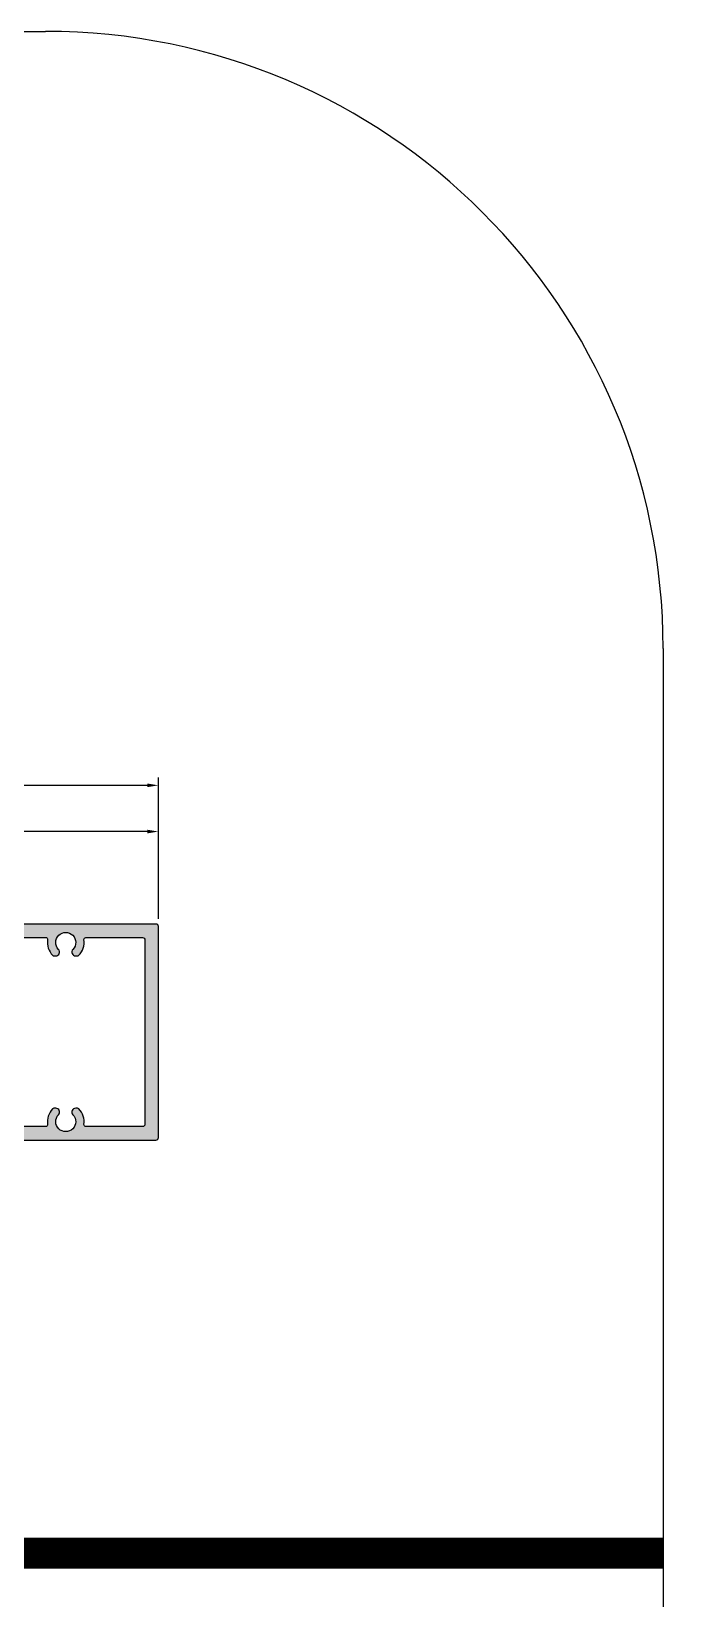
# Model space of a CAD drawing. Extents: x 0 to 139, y 0 to 39.
# Drawn here: x 133.54 to 138.78, y 26.58 to 39.29 of the extents above; entities that cross this region are included whole.
import ezdxf

# ---------------------------------------------------------------- set-up
doc = ezdxf.new("R2010")
doc.units = 0
doc.header["$MEASUREMENT"] = 0
doc.layers.get('DEFPOINTS').update_dxf_attribs({"linetype": 'CONTINUOUS'})
for name, color, linetype in [('R-ANNO-DIMS', 3, 'CONTINUOUS'), ('R-OTLN', 1, 'CONTINUOUS'), ('R-PAT1', 5, 'CONTINUOUS'), ('TITLE', 7, 'CONTINUOUS')]:
    doc.layers.add(name, color=color, linetype=linetype)
doc.styles.get("Standard").update_dxf_attribs({"font": 'simplex'})
doc.dimstyles.new('1X', dxfattribs={"dimtxt": 0.08, "dimasz": 0.09, "dimexe": 0.0625, "dimexo": 0.0625, "dimgap": 0.0625, "dimtad": 0, "dimdec": 5, "dimzin": 4, "dimtxsty": 'STANDARD', "dimcen": 0, "dimazin": 3, "dimtfac": 1, "dimtdec": 5, "dimtofl": 0, "dimtmove": 0, "dimatfit": 3, "dimtolj": 1, "dimtzin": 0})

# ---------------------------------------------------------------- blocks, each defined once
blk = doc.blocks.new('*D38')
at = {"layer": 'DEFPOINTS', "color": 0}
for p in [(134.5708322892215, 32.80421531076214), (134.5708322892215, 32.03482811262928), (130.5083306753238, 32.01864241187258)]:
    blk.add_point(p, dxfattribs=at)
at = {"layer": 'R-ANNO-DIMS', "color": 0}
for p, q in [((130.5083306753238, 32.08114241187258), (130.5083306753238, 32.86671531076214)), ((130.5983306753238, 32.80421531076214), (132.2466052917965, 32.80421531076214)), ((134.4808322892215, 32.80421531076214), (132.8325576727489, 32.80421531076214)), ((134.5708322892215, 32.09732811262928), (134.5708322892215, 32.86671531076214))]:
    blk.add_line(p, q, dxfattribs=at)
for points in [[(130.5983306753238, 32.81921531076214), (130.5983306753238, 32.78921531076214), (130.5083306753238, 32.80421531076214)], [(134.4808322892215, 32.81921531076214), (134.4808322892215, 32.78921531076214), (134.5708322892215, 32.80421531076214)]]:
    blk.add_solid(points, dxfattribs=at)
at = {"layer": 'R-ANNO-DIMS', "color": 0, "insert": (132.5395814822727, 32.80421531076214), "char_height": 0.08, "attachment_point": 5}
blk.add_mtext('\\A1;4 1/16"', dxfattribs=at)
blk = doc.blocks.new('*D42')
at = {"layer": 'DEFPOINTS', "color": 0}
for p in [(128.5723816933094, 33.17860959667457), (128.5723816933094, 32.02315708211324), (134.5708322892215, 32.03482811262928)]:
    blk.add_point(p, dxfattribs=at)
at = {"layer": 'R-ANNO-DIMS', "color": 0}
for p, q in [((128.5723816933094, 32.08565708211324), (128.5723816933094, 33.24110959667457)), ((128.6623816933094, 33.17860959667457), (131.4667970544106, 33.17860959667457)), ((134.4808322892215, 33.17860959667457), (131.6984637210772, 33.17860959667457)), ((134.5708322892215, 32.09732811262928), (134.5708322892215, 33.24110959667457))]:
    blk.add_line(p, q, dxfattribs=at)
for points in [[(128.6623816933094, 33.19360959667457), (128.6623816933094, 33.16360959667457), (128.5723816933094, 33.17860959667457)], [(134.4808322892215, 33.19360959667457), (134.4808322892215, 33.16360959667457), (134.5708322892215, 33.17860959667457)]]:
    blk.add_solid(points, dxfattribs=at)
at = {"layer": 'R-ANNO-DIMS', "color": 0, "insert": (131.5826303877439, 33.17860959667457), "char_height": 0.08, "attachment_point": 5}
blk.add_mtext('\\A1;6"', dxfattribs=at)

msp = doc.modelspace()

# ---------------------------------------------------------------- hatches: boundary and pattern name
at = {"layer": 'R-PAT1'}
h = msp.add_hatch(dxfattribs=at)
h.set_pattern_fill('DOTS', color=256, scale=0.3, style=0)
h.set_pattern_definition([(0, (126.5666587519974, 26.68782937565997), (0.009375, 0.01875), [0, -0.01875])])
edge = h.paths.add_edge_path(flags=16)
edge.add_arc((131.6773820522459, 30.5315834111702), 0.03125810019307024, 316.1825946153141, 450.0838040457734)
edge.add_line((131.677336332398, 30.56284147792704), (131.662836332398, 30.56284147792704))
edge.add_arc((131.6629806762894, 30.54752714911858), 0.01531500904383737, 90.54002045965754, 135.0794017480831)
edge.add_arc((131.7586188720355, 30.45369558658193), 0.1492959939953316, 135.4984148307823, 188.6889252797992)
edge.add_arc((131.5963227451704, 30.42874818838771), 0.01490696092184434, -90.3321344240037, 9.238731912784772, ccw=False)
edge.add_line((131.596236332398, 30.41384147792704), (131.136336332398, 30.41384147792704))
edge.add_arc((131.1363589130432, 30.4288640585722), 0.01502259761578646, 180.0861220001038, 269.9138779998963, ccw=False)
edge.add_line((131.121336332398, 30.42884147792704), (131.121336332398, 31.17984147792704))
edge.add_line((131.121336332398, 31.17984147792704), (131.121336332398, 31.93084147792705))
edge.add_arc((131.1363589130432, 31.93081889728188), 0.01502259761579001, 90.08612200011731, 179.9138779998827, ccw=False)
edge.add_line((131.136336332398, 31.94584147792705), (131.596236332398, 31.94584147792705))
edge.add_arc((131.5961820976784, 31.93081444475647), 0.01502713104069545, -8.6998096943002, 89.79321220552032, ccw=False)
edge.add_arc((131.7583429435288, 31.90589821312733), 0.1490367576258755, 171.2611676510039, 224.5514922384151)
edge.add_arc((131.6625358788042, 31.81109817715944), 0.01425986484386376, 223.1732734435273, 271.20730434873)
edge.add_line((131.662836332398, 31.79684147792705), (131.677336332398, 31.79684147792705))
edge.add_arc((131.6773820522459, 31.82809954468389), 0.03125810019307118, 269.9161959542283, 403.8174053846836)
edge.add_arc((131.758336332398, 31.90585325764987), 0.08098822027716843, -43.85524511966628, 223.8552451196663, ccw=False)
edge.add_arc((131.8392906125501, 31.82809954468389), 0.03125810019306957, 136.1825946153106, 270.0838040457767)
edge.add_line((131.839336332398, 31.79684147792705), (131.853836332398, 31.79684147792705))
edge.add_arc((131.8541367859919, 31.81109817715944), 0.01425986484385141, 268.7926956512618, 316.8267265564945)
edge.add_arc((131.7583297212672, 31.90589821312733), 0.1490367576258683, 315.4485077615821, 368.7388323489965)
edge.add_arc((131.9204905671177, 31.93081444475647), 0.0150271310406962, 90.20678779449662, 188.6998096942963, ccw=False)
edge.add_line((131.920436332398, 31.94584147792705), (133.658736332398, 31.94584147792705))
edge.add_arc((133.6588227451704, 31.93093476746638), 0.01490696092184481, -9.238731912780793, 90.33213442400017, ccw=False)
edge.add_arc((133.8208429435288, 31.90589821312732), 0.1490367576258788, 171.2611676510045, 224.5514922384144)
edge.add_arc((133.7254806762894, 31.8121558067355), 0.0153150090438302, 224.9205982519051, 269.4599795403522)
edge.add_line((133.725336332398, 31.79684147792704), (133.739836332398, 31.79684147792704))
edge.add_arc((133.7398820522459, 31.82809954468389), 0.03125810019307118, 269.9161959542283, 403.8174053846836)
edge.add_arc((133.820836332398, 31.90585325764987), 0.08098822027716843, -43.85524511966628, 223.8552451196663, ccw=False)
edge.add_arc((133.9017906125501, 31.82809954468389), 0.03125810019306957, 136.1825946153106, 270.0838040457767)
edge.add_line((133.901836332398, 31.79684147792704), (133.916336332398, 31.79684147792704))
edge.add_arc((133.9161919885066, 31.81215580673549), 0.01531500904381779, 270.5400204596416, 315.0794017481138)
edge.add_arc((133.8208297212672, 31.90589821312733), 0.1490367576258759, 315.4485077615834, 368.738832348995)
edge.add_arc((133.9829905671177, 31.93081444475647), 0.0150271310406962, 90.20678779449662, 188.6998096942963, ccw=False)
edge.add_line((133.982936332398, 31.94584147792704), (134.441836332398, 31.94584147792704))
edge.add_arc((134.441836332398, 31.92584147792704), 0.01999999999999957, 0, 90, ccw=False)
edge.add_line((134.461836332398, 31.92584147792704), (134.461836332398, 30.43384147792705))
edge.add_arc((134.441836332398, 30.43384147792704), 0.02000000000000046, -89.99999999999739, 2.5011104298755527e-12, ccw=False)
edge.add_line((134.441836332398, 30.41384147792704), (133.9829721754459, 30.41384147792704))
edge.add_arc((133.9829721754459, 30.42884147792704), 0.01499999999999968, 171.2841320447255, 270, ccw=False)
edge.add_arc((133.8208297212672, 30.45369871842787), 0.1490367576258797, 351.2841320447292, 404.5514922384195)
edge.add_arc((133.9161919885066, 30.54744112481973), 0.01531500904381765, 44.92059825188623, 89.45997954035838)
edge.add_line((133.916336332398, 30.56275545362817), (133.901836332398, 30.56275545362817))
edge.add_arc((133.9017906125501, 30.53149738687132), 0.03125810019306941, 89.91619595422335, 223.8174053846894)
edge.add_arc((133.820836332398, 30.45374367390534), 0.08098822027716843, -223.85524511966628, 43.85524511966628, ccw=False)
edge.add_arc((133.7398820522459, 30.53149738687132), 0.03125810019307027, 316.1825946153164, 450.0838040457717)
edge.add_line((133.739836332398, 30.56275545362817), (133.725336332398, 30.56275545362817))
edge.add_arc((133.7254806762894, 30.54744112481971), 0.01531500904383024, 90.54002045964785, 135.0794017480949)
edge.add_arc((133.8208429435288, 30.45369871842789), 0.1490367576258784, 135.4485077615854, 188.7158679552746)
edge.add_arc((133.6587004893501, 30.42884147792704), 0.01499999999999786, -89.99999999999318, 8.715867955282192, ccw=False)
edge.add_line((133.6587004893501, 30.41384147792704), (131.920436332398, 30.41384147792704))
edge.add_arc((131.9203499196257, 30.42874818838771), 0.01490696092184391, 170.7612680872146, 270.33213442399347, ccw=False)
edge.add_arc((131.7580537927606, 30.45369558658193), 0.149295993995328, 351.3110747202016, 404.5015851692203)
edge.add_arc((131.8536919885066, 30.54752714911858), 0.01531500904383146, 44.9205982519051, 89.4599795403356)
edge.add_line((131.853836332398, 30.56284147792704), (131.839136332398, 30.56284147792704))
edge.add_arc((131.8392909510086, 30.53158347307115), 0.03125838726622777, 90.28341289236161, 223.8170577223452)
edge.add_arc((131.758336332398, 30.45382969820422), 0.08098822027716904, -223.85524511966628, 43.85524511966668, ccw=False)
edge = h.paths.add_edge_path()
edge.add_line((130.9493397587574, 31.22682258148085), (130.7928380892215, 31.22682258148085))
edge.add_line((130.7928380892215, 31.22682258148085), (130.7928380892215, 31.27382218148085))
edge.add_line((130.7928380892215, 31.27382218148085), (130.7618379892215, 31.27382218148085))
edge.add_line((130.7618379892215, 31.27382218148085), (130.6678380892215, 31.24282198148085))
edge.add_line((130.6678380892215, 31.24282198148085), (130.6678380892215, 31.22682218148086))
edge.add_line((130.6678380892215, 31.22682218148085), (130.4393386092215, 31.22682218148085))
edge.add_arc((130.4393398042598, 31.21082098647959), 0.01600119504588771, 90.00427909581327, 179.99822753969)
edge.add_arc((130.4393386092216, 31.21082148148086), 0.01600000000000623, 180.0000000000191, 269.9999641901317)
edge.add_line((130.4393385992215, 31.19482148148085), (130.444337995884, 31.19482154814156))
edge.add_arc((130.4443381292215, 31.18482154814245), 0.01000000000000055, 5.115907697472721e-12, 90.00076396765701, ccw=False)
edge.add_line((130.4543381292215, 31.18482154814245), (130.4543381292215, 31.17482198148085))
edge.add_arc((130.4443381292215, 31.17482198148085), 0.009999999999999787, -90, 0, ccw=False)
edge.add_line((130.4443381292215, 31.16482198148085), (130.4393386092215, 31.16482198148085))
edge.add_arc((130.4393384385122, 31.14882225219094), 0.01599972929081992, 89.99938868186281, 180.0002532161493)
edge.add_arc((130.4393385385117, 31.14882201077163), 0.01599982929102936, 179.9993886861289, 270.0003248343089)
edge.add_line((130.4393386292215, 31.13282218148086), (130.6678380892215, 31.13282238148085))
edge.add_line((130.6678380892215, 31.13282238148085), (130.6678380892215, 31.11682158148085))
edge.add_line((130.6678380892215, 31.11682158148085), (130.7618379892215, 31.08582148148085))
edge.add_line((130.7618379892215, 31.08582148148085), (130.7928380892215, 31.08582148148085))
edge.add_line((130.7928380892215, 31.08582148148085), (130.7928380892215, 31.13282198148085))
edge.add_line((130.7928380892215, 31.13282198148085), (130.9493395892215, 31.13282198148085))
edge.add_arc((130.9493395892216, 31.06982198148085), 0.0630000000000015, 1.5916157281026244e-12, 90.0000000000012, ccw=False)
edge.add_line((131.0123395892215, 31.06982198148085), (131.0123395892215, 30.89282228148085))
edge.add_line((131.0123395892215, 30.89282228148085), (131.0273389892215, 30.87782228148085))
edge.add_line((131.0273389892215, 30.87782228148085), (131.0123376892215, 30.86282228148085))
edge.add_line((131.0123376892215, 30.86282228148085), (131.0123439892215, 30.42882328148085))
edge.add_arc((130.9973439892215, 30.42882328148085), 0.01500000000000057, -90, 0, ccw=False)
edge.add_line((130.9973439892215, 30.41382328148085), (130.7113309892216, 30.41382228148085))
edge.add_arc((130.7113330965526, 30.42882398868051), 0.01500170734766638, 180.0027009962664, 269.9919515046121, ccw=False)
edge.add_line((130.6963313892215, 30.42882328148085), (130.6963300892215, 30.60181028148085))
edge.add_arc((130.6813311134651, 30.60181130569546), 0.01499897579138642, 359.9960875212058, 450.0016206017784)
edge.add_line((130.6813306892215, 30.61681028148085), (130.5233297692215, 30.61681028148085))
edge.add_arc((130.5233297692215, 30.60181028148087), 0.01499999999997925, 89.99999999981172, 180.0000000000814)
edge.add_line((130.5083297692215, 30.60181028148085), (130.5083303818726, 30.54274428148085))
edge.add_line((130.5083303818726, 30.54274428148085), (130.5333338192216, 30.52830928148085))
edge.add_line((130.5333338192215, 30.52830928148085), (130.5483324395879, 30.52830928148085))
edge.add_arc((130.5483324395879, 30.53830928148085), 0.009999999999998899, 270.0000000000026, 360.0056699025828)
edge.add_line((130.5583324395389, 30.53831027106553), (130.5583315985868, 30.54680830231149))
edge.add_arc((130.5783315984888, 30.54681028148084), 0.02000000000000036, 90, 180.0056699025777, ccw=False)
edge.add_line((130.5783315984888, 30.56681028148085), (130.626329168466, 30.56681028148085))
edge.add_arc((130.626329168466, 30.54681028148085), 0.02000000000000046, 0.0005134999095730564, 89.99999999999869, ccw=False)
edge.add_line((130.6463291684652, 30.54681046072614), (130.6463307099747, 30.37481046072614))
edge.add_arc((130.6263307099755, 30.37481028148085), 0.01999999999999988, -90, 0.0005134999120741668, ccw=False)
edge.add_line((130.6263307099755, 30.35481028148085), (130.5783315292215, 30.35481028148085))
edge.add_arc((130.5783315292215, 30.37481028148085), 0.01999999999999957, 180, 270, ccw=False)
edge.add_line((130.5583315292215, 30.37481028148085), (130.5583315292215, 30.38330868150949))
edge.add_arc((130.5483315292215, 30.38330868150949), 0.01000000000000023, 0, 89.99770795887294)
edge.add_line((130.5483319292582, 30.39330868150149), (130.5333338192215, 30.39330928148085))
edge.add_line((130.5333338192215, 30.39330928148085), (130.5083322892215, 30.37887828148085))
edge.add_line((130.5083322892215, 30.37887828148085), (130.5083322892215, 30.31982228148085))
edge.add_arc((130.5233312478994, 30.31982124017121), 0.01499895871401075, 179.9960222140222, 270.0018004429292)
edge.add_line((130.5233317192215, 30.3048222814646), (134.5508320249029, 30.30476905429141))
edge.add_arc((134.5508322892215, 30.32476905428967), 0.02000000000000002, 269.9992427828338, 360)
edge.add_line((134.5708322892215, 30.32476905428967), (134.5708322892215, 32.03482811262927))
edge.add_arc((134.5508322892215, 32.03482811262928), 0.02000000000000046, 359.9999999999975, 450.0000829546801)
edge.add_line((134.5508322602649, 32.05482811262925), (130.5233297692215, 32.05482228148085))
edge.add_line((130.5233297692215, 32.05482228148085), (130.5233297692215, 32.05482193782285))
edge.add_arc((130.5233297692215, 32.03982194148085), 0.01499999634200133, 89.99999999999662, 179.9999999999966)
edge.add_line((130.5083297728795, 32.03982194148085), (130.5083322892215, 31.98076573148085))
edge.add_line((130.5083322892215, 31.98076573148085), (130.5333338192215, 31.96633187148085))
edge.add_line((130.5333338192215, 31.96633187148085), (130.5483329356875, 31.96633187148085))
edge.add_arc((130.5483329356875, 31.97633187148085), 0.009999999999999787, 270.0000000000026, 360.0028276720593)
edge.add_line((130.5583329356753, 31.97633236500273), (130.5583325162712, 31.98483055266798))
edge.add_arc((130.5783325162468, 31.98483153971173), 0.01999999999999988, 90.00248722948947, 180.0028276720568, ccw=False)
edge.add_line((130.5783316480399, 32.00483153969289), (130.6263281210147, 32.00483362323628))
edge.add_arc((130.6263289892215, 31.98483362325513), 0.02000000000000056, 0, 90.00248722948947, ccw=False)
edge.add_line((130.6463289892216, 31.98483362325513), (130.6463289892216, 31.81283458148085))
edge.add_arc((130.6263289892215, 31.81283458148085), 0.01999999999999957, -90, 0, ccw=False)
edge.add_line((130.6263289892215, 31.79283458148085), (130.5783296192215, 31.79283458148085))
edge.add_arc((130.5783296192215, 31.81283458148085), 0.01999999999999957, 180, 270, ccw=False)
edge.add_line((130.5583296192215, 31.81283458148085), (130.5583296192215, 31.82133208140564))
edge.add_arc((130.5483296192215, 31.82133208140564), 0.01000000000000023, 0, 90.00229221627131)
edge.add_line((130.5483292191543, 31.83133208139763), (130.5333338192215, 31.83133148148085))
edge.add_line((130.5333338192215, 31.83133148148085), (130.5083322892215, 31.81689758148085))
edge.add_line((130.5083322892215, 31.81689758148085), (130.5083303818725, 31.75783098148085))
edge.add_arc((130.5233293380501, 31.75783374054102), 0.01499895643137103, 180.0105395668667, 270.0016470679975)
edge.add_line((130.5233297692215, 31.74283478411585), (130.6813306892215, 31.74283438148085))
edge.add_arc((130.6813300063569, 31.75783506433267), 0.01500068286735931, 270.0026082322525, 359.9989196348283)
edge.add_line((130.6963306892216, 31.75783478148085), (130.6963300892216, 31.93082178148085))
edge.add_arc((130.711329064978, 31.93082280569546), 0.01499897579138509, 89.99837939821651, 180.003912478801, ccw=False)
edge.add_line((130.7113294892216, 31.94582178148085), (130.9973424892216, 31.94582208148118))
edge.add_arc((130.9973424892215, 31.93082208148085), 0.01500000000033275, -0.00038197186108845926, 90.00000000000341, ccw=False)
edge.add_line((131.0123424892215, 31.93082198148085), (131.0123395892215, 31.49682168148085))
edge.add_line((131.0123395892215, 31.49682168148085), (131.0273389892215, 31.48182138148086))
edge.add_line((131.0273389892215, 31.48182138148085), (131.0123376892215, 31.46682098148085))
edge.add_line((131.0123376892215, 31.46682098148085), (131.0123397587531, 31.28982331810349))
edge.add_arc((130.9493397587574, 31.28982258148085), 0.06299999999999985, -89.99999999999949, 0.0006699264798157856, ccw=False)

# ---------------------------------------------------------------- linework, layer by layer
at = {"layer": 'R-OTLN'}
for points in [[(130.5233317192215, 30.3048222814646), (134.5508320249029, 30.30476905429141, 0.4142174332354748), (134.5708322892215, 30.32476905428967), (134.5708322892215, 32.03482811262928, 0.4142139864334367), (134.5508322602649, 32.05482811262925), (130.5233297692215, 32.05482228148085)], [(131.920436332398, 31.94584147792705), (133.658736332398, 31.94584147792704, -0.464030044745333), (133.673536332398, 31.92854147792704, 0.2368061604071097), (133.714636332398, 31.80134147792704, 0.1968238501093924), (133.725336332398, 31.79684147792704), (133.739836332398, 31.79684147792704, 0.6612658407536273), (133.762436332398, 31.84974147792704, -2.347602739726028), (133.879236332398, 31.84974147792704, 0.6612658407536897), (133.901836332398, 31.79684147792704), (133.916336332398, 31.79684147792704, 0.1968238501095058), (133.927036332398, 31.80134147792704, 0.2368061604071173), (133.968136332398, 31.92854147792704, -0.458326800790697), (133.982936332398, 31.94584147792704), (134.441836332398, 31.94584147792704, -0.4142135623730958), (134.461836332398, 31.92584147792704), (134.461836332398, 30.43384147792704, -0.414213562373095), (134.441836332398, 30.41384147792704), (133.9829721754459, 30.41384147792704, -0.4595039301669455), (133.9681453960833, 30.43111449656573, 0.2367003428561245), (133.927036332398, 30.55825545362817, 0.1968238501095058), (133.916336332398, 30.56275545362817), (133.901836332398, 30.56275545362817, 0.6612658407536895), (133.879236332398, 30.50985545362817, -2.347602739726028), (133.762436332398, 30.50985545362817, 0.6612658407536273), (133.739836332398, 30.56275545362817), (133.725336332398, 30.56275545362817, 0.1968238501093924), (133.714636332398, 30.55825545362817, 0.2367003428561202), (133.6735272687127, 30.43111449656573, -0.4595039301669447), (133.6587004893501, 30.41384147792704), (131.920436332398, 30.41384147792704, -0.4640300447453375)]]:
    msp.add_lwpolyline(points, format="xyb", dxfattribs=at)
at = {"layer": 'TITLE'}
for p, q in [((5.000000000000028, 39.28717334030065), (133.6580004981786, 39.28717334030071)), ((138.6580004981786, 34.28717334030068), (138.6580004981786, 14.62895019504157))]:
    msp.add_line(p, q, dxfattribs=at)
at = {"layer": 'TITLE', "const_width": 0.25}
msp.add_lwpolyline([(0, 26.95806176767113), (138.6580004981786, 26.95806176767113)], dxfattribs=at)
at = {"layer": 'TITLE'}
msp.add_arc((133.6580004981786, 34.28717334030068), 5, 0, 90, dxfattribs=at)

# ---------------------------------------------------------------- dimensions: what is measured, and where the dimension line sits
at = {"layer": 'R-ANNO-DIMS'}
dim = msp.add_linear_dim(base=(128.5723816933094, 33.17860959667457), p1=(134.5708322892215, 32.03482811262928), p2=(128.5723816933094, 32.02315708211324), dimstyle='1X', override={"dimpost": '"'}, dxfattribs=at)
dim.commit()
dim.dimension.update_dxf_attribs({"geometry": '*D42', "text_midpoint": (131.5826303877439, 33.17860959667457), "dimtype": 160})
dim = msp.add_linear_dim(base=(134.5708322892215, 32.80421531076214), p1=(130.5083306753238, 32.01864241187258), p2=(134.5708322892215, 32.03482811262928), dimstyle='1X', override={"dimpost": '"'}, dxfattribs=at)
dim.commit()
dim.dimension.update_dxf_attribs({"geometry": '*D38', "text_midpoint": (132.5395814822727, 32.80421531076214)})

doc.saveas('drawing.dxf')
